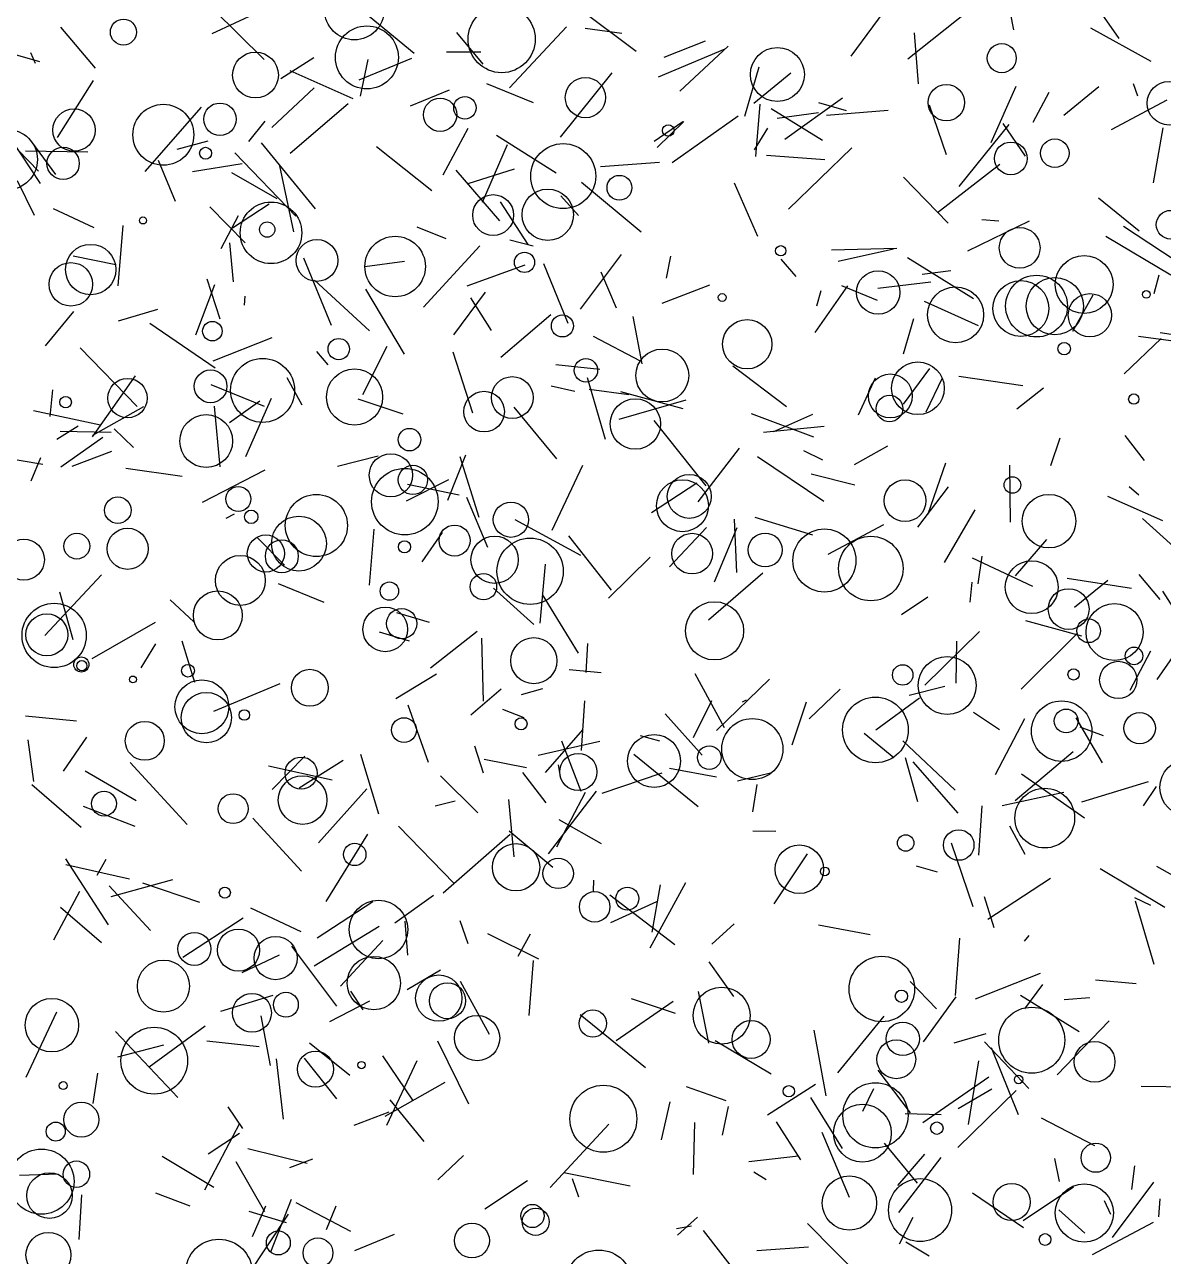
# Model space of a CAD drawing. Header units: millimetres. Extents: x -15 to 2017, y -16 to 2019.
# Drawn here: x 225.9 to 564.4, y 226 to 592.2 of the extents above; entities that cross this region are included whole.
import ezdxf

# ---------------------------------------------------------------- set-up
doc = ezdxf.new("R2010")
doc.units = ezdxf.units.MM

msp = doc.modelspace()

# ---------------------------------------------------------------- linework, layer by layer
at = {"color": 233}
for p, q in [((539.66, 604.56), (551.17, 588)), ((291.67, 463.8), (299.31, 481.15)), ((301.21, 426.02), (314.83, 420.54)), ((339.79, 315.6), (339.01, 325.66))]:
    msp.add_line(p, q, dxfattribs=at)
at = {"color": 30}
for p, q in [((471.59, 582.81), (485.62, 601.79)), ((371.28, 478.43), (384.05, 463.07)), ((295.05, 439.58), (303.14, 431.53)), ((561.53, 248.15), (549.23, 231.65))]:
    msp.add_line(p, q, dxfattribs=at)
at = {"color": 180}
for p, q in [((520, 590.58), (517.79, 602.08)), ((436.73, 303.27), (429.44, 313.57))]:
    msp.add_line(p, q, dxfattribs=at)
at = {"color": 79}
for p, q in [((341.66, 583.62), (324.94, 597.37)), ((248.4, 473.07), (228.45, 477.4)), ((329.36, 331.39), (312.83, 320.61))]:
    msp.add_line(p, q, dxfattribs=at)
at = {"color": 221}
for p, q in [((407.7, 584.15), (389.99, 597.46)), ((557.09, 499.61), (574.02, 497.34))]:
    msp.add_line(p, q, dxfattribs=at)
at = {"color": 196}
for p, q in [((281.6, 589.49), (295.31, 595.83)), ((230.38, 581.15), (218.15, 584.58)), ((241.31, 385.17), (226.09, 386.6)), ((521.42, 268.13), (513.32, 288.03))]:
    msp.add_line(p, q, dxfattribs=at)
at = {"color": 53}
for p, q in [((297.1, 581.82), (282.02, 596.62)), ((347.41, 333.36), (335.89, 325.05)), ((292.53, 239.52), (303.59, 236.13))]:
    msp.add_line(p, q, dxfattribs=at)
at = {"color": 36}
for p, q in [((488.45, 582.02), (506.8, 596.55)), ((255.07, 532.51), (253.58, 514.55)), ((523.36, 345.52), (518.75, 353.95)), ((521.97, 303.68), (539.42, 292.92))]:
    msp.add_line(p, q, dxfattribs=at)
at = {"color": 158}
for p, q in [((236.54, 591.42), (246.82, 579.25)), ((369.34, 556.42), (361.93, 539.34)), ((302.84, 266.86), (300.79, 284.81))]:
    msp.add_line(p, q, dxfattribs=at)
at = {"color": 126}
for p, q in [((354.22, 589.86), (362.13, 580.45)), ((467.72, 521.9), (484.21, 525.54)), ((260.55, 400.97), (264.83, 408.15)), ((301.74, 396.22), (281.98, 388.05))]:
    msp.add_line(p, q, dxfattribs=at)
at = {"color": 214}
msp.add_line((370.05, 573.37), (387.02, 591.51), dxfattribs=at)
at = {"color": 24}
for p, q in [((392.54, 591.07), (403.44, 589.66)), ((246.2, 271.51), (247.58, 280.53))]:
    msp.add_line(p, q, dxfattribs=at)
at = {"color": 66}
msp.add_line((491.63, 574.61), (490.45, 589.7), dxfattribs=at)
at = {"color": 154}
msp.add_line((542.77, 591.25), (560.75, 581.34), dxfattribs=at)
at = {"color": 54}
for p, q in [((428.18, 587.22), (415.88, 582.44)), ((555.83, 252.95), (554.97, 245.97))]:
    msp.add_line(p, q, dxfattribs=at)
at = {"color": 42}
for p, q in [((229.09, 580.57), (227.71, 583.79)), ((416.3, 387.28), (427.33, 374.99))]:
    msp.add_line(p, q, dxfattribs=at)
at = {"color": 102}
msp.add_line((311.86, 582.27), (302.05, 576.03), dxfattribs=at)
at = {"color": 18}
for p, q in [((340.91, 582.13), (325.18, 575.65)), ((299.32, 561.55), (311.95, 573.39))]:
    msp.add_line(p, q, dxfattribs=at)
at = {"color": 167}
for p, q in [((361.52, 584.03), (351.28, 583.99)), ((278.32, 567.61), (261.62, 548.52)), ((428.64, 442.7), (417.64, 430.97))]:
    msp.add_line(p, q, dxfattribs=at)
at = {"color": 210}
for p, q in [((414.33, 576.68), (434.16, 585)), ((449.3, 265.99), (456.57, 254.79))]:
    msp.add_line(p, q, dxfattribs=at)
at = {"color": 93}
for p, q in [((435.07, 585.76), (420.67, 572.35)), ((539.63, 383.49), (546.59, 380.88)), ((514.18, 323.72), (511.24, 332.89))]:
    msp.add_line(p, q, dxfattribs=at)
at = {"color": 253}
for p, q in [((327.92, 581.82), (325.62, 570.86)), ((491.47, 442.8), (500.55, 454.75)), ((417.6, 371.19), (431.57, 368.58)), ((503.43, 270.03), (513.49, 275.85)), ((528.08, 267.22), (544.01, 259.02))]:
    msp.add_line(p, q, dxfattribs=at)
at = {"color": 22}
for p, q in [((444.17, 579.57), (439.94, 564.85)), ((421.87, 563.38), (413.96, 555.68)), ((226.07, 554.67), (244.65, 554.33)), ((403.23, 523.82), (391.04, 507.56)), ((346.24, 414.48), (336.57, 417.36))]:
    msp.add_line(p, q, dxfattribs=at)
at = {"color": 87}
for p, q in [((235.64, 558.61), (246.38, 575.57)), ((400.49, 577.85), (385.06, 558.69))]:
    msp.add_line(p, q, dxfattribs=at)
at = {"color": 176}
for p, q in [((323.53, 570.07), (304.85, 578.4)), ((246.02, 469.66), (258.85, 487.8))]:
    msp.add_line(p, q, dxfattribs=at)
at = {"color": 58}
for p, q in [((442.72, 568.87), (453.7, 577.8)), ((549.02, 561.02), (565.61, 569.85))]:
    msp.add_line(p, q, dxfattribs=at)
at = {"color": 14}
for p, q in [((340.64, 568.03), (352.21, 572.75)), ((231.32, 461.46), (219, 463.54)), ((401.7, 290.19), (418.73, 301.89))]:
    msp.add_line(p, q, dxfattribs=at)
at = {"color": 212}
for p, q in [((363.17, 574.69), (377.07, 569.03)), ((263.31, 322.91), (250.99, 336.19))]:
    msp.add_line(p, q, dxfattribs=at)
at = {"color": 108}
for p, q in [((520.56, 573.77), (513.11, 557.03)), ((472.67, 455.29), (459.75, 458.5))]:
    msp.add_line(p, q, dxfattribs=at)
at = {"color": 127}
for p, q in [((525.71, 563.16), (530.52, 572.07)), ((214.15, 564.93), (229.94, 548.64)), ((234.14, 483.58), (233.34, 475.64)), ((246.11, 470.1), (261.35, 478.64))]:
    msp.add_line(p, q, dxfattribs=at)
at = {"color": 129}
msp.add_line((545.23, 573.71), (534.81, 565.12), dxfattribs=at)
at = {"color": 48}
for p, q in [((556.87, 570.91), (555.61, 574.57)), ((440.42, 391.36), (439.22, 390.74))]:
    msp.add_line(p, q, dxfattribs=at)
at = {"color": 112}
for p, q in [((322.05, 568.64), (304.86, 553.87)), ((390.55, 535.45), (385.31, 541.24))]:
    msp.add_line(p, q, dxfattribs=at)
at = {"color": 216}
for p, q in [((443.25, 552.94), (444.54, 568.48)), ((284.04, 460.75), (282.34, 478.79)), ((437.81, 367.39), (447.65, 369.76))]:
    msp.add_line(p, q, dxfattribs=at)
at = {"color": 125}
msp.add_line((469.07, 570.27), (451.86, 558.01), dxfattribs=at)
at = {"color": 168}
msp.add_line((461.92, 569.07), (470.1, 566.68), dxfattribs=at)
at = {"color": 215}
for p, q in [((494.79, 568.35), (499.85, 553.6)), ((447.87, 567.21), (463.06, 557.79)), ((564.25, 561.5), (561.4, 545.19)), ((406.69, 505.38), (409.39, 491.37)), ((251.56, 333.05), (269.91, 338.04))]:
    msp.add_line(p, q, dxfattribs=at)
at = {"color": 60}
for p, q in [((437.97, 564.98), (418.39, 551.04)), ((271.37, 273.26), (252.86, 292.91))]:
    msp.add_line(p, q, dxfattribs=at)
at = {"color": 26}
for p, q in [((449.59, 564.39), (461.9, 566.05)), ((289.38, 535.35), (284.22, 525.54)), ((491.93, 391.98), (478.97, 382.45)), ((299.07, 227.36), (305.25, 243.06))]:
    msp.add_line(p, q, dxfattribs=at)
at = {"color": 156}
for p, q in [((482.61, 566.67), (464.25, 565.18)), ((461.39, 508.63), (462.69, 513.15))]:
    msp.add_line(p, q, dxfattribs=at)
at = {"color": 230}
for p, q in [((297.23, 563.43), (292.41, 557.44)), ((324.9, 480.94), (338.29, 476.51)), ((292.98, 329.64), (307.97, 322.57)), ((544.25, 308.25), (556.33, 307.17)), ((511.29, 289.8), (524.43, 275.92))]:
    msp.add_line(p, q, dxfattribs=at)
at = {"color": 110}
for p, q in [((350.31, 547.5), (357.74, 561.4)), ((331.13, 357.5), (325.87, 375.19))]:
    msp.add_line(p, q, dxfattribs=at)
at = {"color": 19}
for p, q in [((421.55, 563.31), (413.07, 557.46)), ((478.24, 275.86), (475.03, 269.13)), ((557.8, 276.6), (576.26, 276.39))]:
    msp.add_line(p, q, dxfattribs=at)
at = {"color": 163}
for p, q in [((446.78, 561.37), (442.81, 554.92)), ((297.18, 478.71), (281.32, 485.09)), ((454.12, 378.07), (458.31, 390.9)), ((395.04, 334.62), (395.12, 337.9))]:
    msp.add_line(p, q, dxfattribs=at)
at = {"color": 209}
msp.add_line((503.76, 544.02), (518.62, 562.47), dxfattribs=at)
at = {"color": 44}
msp.add_line((523.49, 553.08), (516.83, 562.75), dxfattribs=at)
at = {"color": 223}
for p, q in [((221.9, 558.02), (230.48, 544.9)), ((375.07, 371.26), (362.51, 373.77)), ((498.27, 255.45), (485.67, 239.11)), ((315.57, 234.03), (318.46, 241.08))]:
    msp.add_line(p, q, dxfattribs=at)
at = {"color": 142}
for p, q in [((235.18, 547.6), (227.96, 557.35)), ((276.8, 500.01), (282.44, 514.97))]:
    msp.add_line(p, q, dxfattribs=at)
at = {"color": 192}
for p, q in [((271.22, 555.13), (280.4, 557.63)), ((424.72, 380.29), (430.22, 391.23))]:
    msp.add_line(p, q, dxfattribs=at)
at = {"color": 41}
msp.add_line((296.23, 557.05), (312.26, 537.43), dxfattribs=at)
at = {"color": 207}
for p, q in [((366.16, 559.3), (383.88, 548.12)), ((290.53, 550.79), (275.82, 548.42))]:
    msp.add_line(p, q, dxfattribs=at)
at = {"color": 187}
for p, q in [((288.4, 554.1), (306.48, 535.22)), ((240.25, 409.3), (236.3, 423.52)), ((562.58, 397.5), (571.92, 410.85))]:
    msp.add_line(p, q, dxfattribs=at)
at = {"color": 169}
for p, q in [((346.93, 542.75), (330.53, 555.8)), ((363.49, 322), (378.62, 314.44)), ((318.72, 272.86), (309.05, 285))]:
    msp.add_line(p, q, dxfattribs=at)
at = {"color": 240}
for p, q in [((446.46, 553.35), (463.75, 552.06)), ((317.12, 502.75), (308.87, 522.72)), ((371.65, 445.04), (391.17, 434.47))]:
    msp.add_line(p, q, dxfattribs=at)
at = {"color": 2}
for p, q in [((452.99, 537.28), (471.79, 555.54)), ((436.84, 545.19), (443.74, 529.32)), ((538.04, 419.05), (547.97, 427.01)), ((245.97, 403.78), (264.75, 414.55)), ((262.84, 282.38), (279.55, 294.56)), ((264.77, 244.94), (275.02, 241.08))]:
    msp.add_line(p, q, dxfattribs=at)
at = {"color": 211}
msp.add_line((270.68, 539.63), (265.69, 551.75), dxfattribs=at)
at = {"color": 21}
for p, q in [((301.63, 550.23), (305.78, 530.59)), ((242.77, 244.31), (242.01, 231.06))]:
    msp.add_line(p, q, dxfattribs=at)
at = {"color": 86}
for p, q in [((371.37, 549.22), (357.63, 544.81)), ((328.36, 501.2), (312.09, 516.22)), ((564.84, 329.75), (545.62, 341.25)), ((494.78, 226.1), (487.88, 230.26))]:
    msp.add_line(p, q, dxfattribs=at)
at = {"color": 225}
for p, q in [((397.12, 550), (414.6, 551.27)), ((239.97, 460.96), (251.83, 465.36))]:
    msp.add_line(p, q, dxfattribs=at)
at = {"color": 134}
for p, q in [((515.84, 550.6), (497.27, 536.2)), ((370.23, 351.46), (350.31, 333.98)), ((541.13, 232.9), (533.33, 239.91)), ((335.77, 232.57), (323.98, 227.73))]:
    msp.add_line(p, q, dxfattribs=at)
at = {"color": 241}
for p, q in [((228.81, 535.41), (223.75, 545.75)), ((460.14, 476.26), (448.49, 471.1)), ((431.17, 290.17), (447.86, 280.26))]:
    msp.add_line(p, q, dxfattribs=at)
at = {"color": 75}
for p, q in [((287.35, 548.24), (300.84, 540.48)), ((327.77, 351.5), (315.37, 331.51))]:
    msp.add_line(p, q, dxfattribs=at)
at = {"color": 178}
for p, q in [((354.05, 548.86), (367.1, 533.86)), ((409.15, 530.48), (391.39, 545.24))]:
    msp.add_line(p, q, dxfattribs=at)
at = {"color": 81}
msp.add_line((500.41, 533.17), (487.18, 546.86), dxfattribs=at)
at = {"color": 170}
for p, q in [((298.55, 538.82), (287.66, 531.68)), ((235.42, 468.97), (241.8, 472.91)), ((339.79, 389.94), (345.89, 372.94)), ((380.95, 360.89), (373.96, 369.83)), ((433.35, 262.04), (435.1, 270.63)), ((356.36, 256.05), (348.73, 248.84))]:
    msp.add_line(p, q, dxfattribs=at)
at = {"color": 243}
for p, q in [((367.27, 539.54), (375.43, 526.78)), ((293.69, 356.32), (308.19, 340.5))]:
    msp.add_line(p, q, dxfattribs=at)
at = {"color": 150}
for p, q in [((545.18, 540.65), (557.27, 530.87)), ((295.6, 288.31), (280.04, 290.01))]:
    msp.add_line(p, q, dxfattribs=at)
at = {"color": 109}
msp.add_line((246.57, 531.76), (234.43, 537.44), dxfattribs=at)
at = {"color": 228}
for p, q in [((291.4, 527.33), (280.95, 538.05)), ((382.87, 341.62), (369.9, 352.41)), ((563.43, 243.1), (563.01, 237.79)), ((424.17, 235.03), (419.73, 234.24))]:
    msp.add_line(p, q, dxfattribs=at)
at = {"color": 162}
for p, q in [((342.52, 532.03), (351.13, 528.63)), ((494.87, 489.94), (487.05, 479.38)), ((384.73, 355.95), (397.31, 348.72))]:
    msp.add_line(p, q, dxfattribs=at)
at = {"color": 239}
msp.add_line((506.33, 524.89), (524.65, 533.8), dxfattribs=at)
at = {"color": 104}
for p, q in [((515.51, 533.74), (510.48, 534.17)), ((359.66, 377.83), (362.2, 369.81))]:
    msp.add_line(p, q, dxfattribs=at)
at = {"color": 185}
for p, q in [((552.64, 532.27), (571.71, 519.71)), ((555.86, 332.7), (560.64, 330.43)), ((355.25, 325.91), (357.65, 319.03))]:
    msp.add_line(p, q, dxfattribs=at)
at = {"color": 61}
for p, q in [((286.73, 527.32), (287.82, 515.75)), ((362.69, 240.21), (375.4, 248.64))]:
    msp.add_line(p, q, dxfattribs=at)
at = {"color": 237}
for p, q in [((370.1, 528.25), (377.07, 526.46)), ((460.47, 469.58), (442.03, 476.47))]:
    msp.add_line(p, q, dxfattribs=at)
at = {"color": 46}
msp.add_line((566.66, 517.74), (547.34, 529.23), dxfattribs=at)
at = {"color": 67}
for p, q in [((344.5, 508.21), (361.17, 526.43)), ((353.88, 361.33), (347.89, 359.9)), ((417.73, 272.01), (415.11, 260.69))]:
    msp.add_line(p, q, dxfattribs=at)
at = {"color": 136}
for p, q in [((485.16, 525.61), (465.75, 525.15)), ((332.35, 319.96), (319.8, 306.38)), ((334.44, 272.6), (344.53, 260.19))]:
    msp.add_line(p, q, dxfattribs=at)
at = {"color": 9}
for p, q in [((252.95, 520.81), (240.33, 523.31)), ((412.46, 322.42), (414.96, 336.48)), ((406.16, 302.74), (419.27, 298.35)), ((522.84, 234.49), (507.7, 244.86))]:
    msp.add_line(p, q, dxfattribs=at)
at = {"color": 35}
msp.add_line((327.04, 520.29), (338.77, 521.86), dxfattribs=at)
at = {"color": 83}
for p, q in [((374.59, 520.66), (357.38, 514.43)), ((558.55, 359.98), (562.4, 365.7))]:
    msp.add_line(p, q, dxfattribs=at)
at = {"color": 172}
for p, q in [((380.12, 521.15), (387.41, 503.48)), ((508.58, 302.56), (527.9, 310.21)), ((534.98, 302.36), (542.59, 302.97))]:
    msp.add_line(p, q, dxfattribs=at)
at = {"color": 117}
for p, q in [((417.87, 523.31), (416.62, 516.76)), ((398.56, 468.83), (393.21, 487.23)), ((499.49, 395.41), (488.89, 392.76))]:
    msp.add_line(p, q, dxfattribs=at)
at = {"color": 111}
msp.add_line((455.29, 517.3), (450.81, 522.5), dxfattribs=at)
at = {"color": 231}
for p, q in [((507.95, 510.65), (488.33, 522.84)), ((391.71, 461.15), (382.6, 441.8)), ((540.97, 356.27), (522.28, 369.35))]:
    msp.add_line(p, q, dxfattribs=at)
at = {"color": 84}
for p, q in [((284.04, 504.58), (280.1, 516.52)), ((499.65, 461.79), (494.42, 446.69))]:
    msp.add_line(p, q, dxfattribs=at)
at = {"color": 199}
msp.add_line((401.81, 507.92), (397.26, 518.62), dxfattribs=at)
at = {"color": 190}
msp.add_line((492.71, 517.96), (501.24, 519.07), dxfattribs=at)
at = {"color": 5}
for p, q in [((561.74, 512.24), (563.18, 517.77)), ((226.78, 379.59), (228.52, 367.15))]:
    msp.add_line(p, q, dxfattribs=at)
at = {"color": 103}
for p, q in [((327.25, 513.56), (338.68, 494.24)), ((484.31, 374.23), (475.45, 381.48)), ((242.71, 353.53), (228.01, 366.19))]:
    msp.add_line(p, q, dxfattribs=at)
at = {"color": 7}
for p, q in [((362.75, 512.64), (353.42, 499.99)), ((339.42, 450.63), (351.99, 456.95))]:
    msp.add_line(p, q, dxfattribs=at)
at = {"color": 146}
msp.add_line((415.39, 509.37), (429.55, 514.83), dxfattribs=at)
at = {"color": 45}
msp.add_line((460.92, 500.65), (470.59, 514.49), dxfattribs=at)
at = {"color": 32}
for p, q in [((468.78, 514.65), (479.31, 510.3)), ((409, 492.15), (395.04, 499.51)), ((428.55, 455.11), (413.06, 474.49))]:
    msp.add_line(p, q, dxfattribs=at)
at = {"color": 122}
for p, q in [((479.58, 513.87), (495.31, 515.67)), ((459.11, 385.83), (468.39, 394.67))]:
    msp.add_line(p, q, dxfattribs=at)
at = {"color": 29}
for p, q in [((291.3, 511.5), (291.15, 508.75)), ((537.64, 376), (520.38, 361.47)), ((523.14, 319.7), (524.55, 321.47))]:
    msp.add_line(p, q, dxfattribs=at)
at = {"color": 189}
msp.add_line((364.68, 501.21), (358.52, 510.93), dxfattribs=at)
at = {"color": 97}
for p, q in [((493.37, 509.96), (509.37, 502.69)), ((436.45, 490.74), (452.36, 478.65)), ((482.4, 466.85), (472.51, 461.3)), ((299, 282.77), (296.17, 297.58))]:
    msp.add_line(p, q, dxfattribs=at)
at = {"color": 4}
for p, q in [((537.49, 501.03), (543.62, 511.89)), ((437.67, 442.64), (430.91, 426.45)), ((502.81, 396.45), (502.99, 408.87)), ((349.56, 368.89), (360.58, 357.85)), ((501.31, 348.99), (507.75, 330.03))]:
    msp.add_line(p, q, dxfattribs=at)
at = {"color": 99}
for p, q in [((240.41, 506.9), (232.01, 496.71)), ((322.85, 233.46), (306.55, 241.93))]:
    msp.add_line(p, q, dxfattribs=at)
at = {"color": 13}
for p, q in [((253.75, 504.17), (265.47, 507.58)), ((479.58, 281.41), (489.14, 268.7))]:
    msp.add_line(p, q, dxfattribs=at)
at = {"color": 165}
msp.add_line((382.33, 505.87), (367.46, 493.25), dxfattribs=at)
at = {"color": 107}
msp.add_line((282.55, 490.09), (263.05, 503.33), dxfattribs=at)
at = {"color": 130}
for p, q in [((490.15, 504.75), (487.07, 494.19)), ((388.69, 249.15), (390.57, 243.79))]:
    msp.add_line(p, q, dxfattribs=at)
at = {"color": 186}
msp.add_line((281.91, 492.23), (299.46, 499.13), dxfattribs=at)
at = {"color": 242}
for p, q in [((552.84, 488.34), (563.75, 498.9)), ((553.03, 470.04), (558.76, 462.59)), ((457.42, 465.56), (463.14, 462.77)), ((419.22, 318.68), (399.89, 333.38))]:
    msp.add_line(p, q, dxfattribs=at)
at = {"color": 90}
for p, q in [((563.5, 500.64), (582.17, 497.83)), ((361.74, 409.78), (362.18, 391.04))]:
    msp.add_line(p, q, dxfattribs=at)
at = {"color": 251}
for p, q in [((242.41, 496.07), (259.35, 478.69)), ((442.41, 352.57), (449.17, 352.42))]:
    msp.add_line(p, q, dxfattribs=at)
at = {"color": 15}
for p, q in [((312.62, 495.01), (315.98, 491.09)), ((290.54, 310.41), (301.66, 315.68)), ((442.68, 251.15), (446.35, 248.88))]:
    msp.add_line(p, q, dxfattribs=at)
at = {"color": 155}
for p, q in [((333.51, 496.47), (326.29, 482.12)), ((478.72, 487.04), (473.67, 476.07))]:
    msp.add_line(p, q, dxfattribs=at)
at = {"color": 31}
for p, q in [((353.19, 494.9), (359.01, 476.77)), ((379.1, 414.24), (380.76, 431.8))]:
    msp.add_line(p, q, dxfattribs=at)
at = {"color": 144}
for p, q in [((383.83, 491.17), (396.92, 489.74)), ((346.57, 401), (360.42, 411.92))]:
    msp.add_line(p, q, dxfattribs=at)
at = {"color": 224}
for p, q in [((303.78, 487.33), (308.26, 479.2)), ((411.83, 433.92), (399.47, 421.7)), ((367.93, 388.68), (374.25, 386.23)), ((427.61, 233.75), (437.94, 220.5))]:
    msp.add_line(p, q, dxfattribs=at)
at = {"color": 133}
msp.add_line((498.72, 487.11), (493.84, 476.96), dxfattribs=at)
at = {"color": 153}
for p, q in [((503.64, 487.71), (522.66, 484.94)), ((490, 237.61), (485.87, 229.71))]:
    msp.add_line(p, q, dxfattribs=at)
at = {"color": 77}
msp.add_line((382.37, 484.82), (389.5, 483.21), dxfattribs=at)
at = {"color": 39}
msp.add_line((405.5, 482.09), (393.76, 483.71), dxfattribs=at)
at = {"color": 114}
msp.add_line((528.85, 484.15), (520.92, 477.84), dxfattribs=at)
at = {"color": 20}
msp.add_line((295.76, 480.28), (286.77, 473.79), dxfattribs=at)
at = {"color": 68}
msp.add_line((422.45, 480.5), (402.49, 474.81), dxfattribs=at)
at = {"color": 63}
msp.add_line((421.64, 477.95), (403.14, 483.04), dxfattribs=at)
at = {"color": 113}
for p, q in [((445.59, 471.08), (463.61, 472.8)), ((377.06, 314), (375.79, 297.68))]:
    msp.add_line(p, q, dxfattribs=at)
at = {"color": 246}
for p, q in [((236.45, 471.36), (251.62, 471.04)), ((272.9, 315.01), (290.85, 326.68))]:
    msp.add_line(p, q, dxfattribs=at)
at = {"color": 124}
for p, q in [((236.66, 460.69), (249.11, 469.5)), ((400.2, 325.27), (413.83, 331.57))]:
    msp.add_line(p, q, dxfattribs=at)
at = {"color": 244}
msp.add_line((252.46, 471.99), (258.27, 466.48), dxfattribs=at)
at = {"color": 121}
for p, q in [((531.03, 461.13), (533.72, 469.3)), ((509.38, 425.93), (510.61, 434.16))]:
    msp.add_line(p, q, dxfattribs=at)
at = {"color": 235}
for p, q in [((438.33, 466.29), (426.02, 450.36)), ((318.85, 460.9), (330.98, 463.99))]:
    msp.add_line(p, q, dxfattribs=at)
at = {"color": 69}
for p, q in [((227.81, 456.57), (230.66, 463.5)), ((257.03, 338.16), (238.07, 342.38))]:
    msp.add_line(p, q, dxfattribs=at)
at = {"color": 232}
for p, q in [((351.65, 450.86), (357.08, 464.33)), ((502.58, 364.66), (486.97, 379.28))]:
    msp.add_line(p, q, dxfattribs=at)
at = {"color": 182}
for p, q in [((361, 445.67), (355.32, 463.67)), ((367.57, 394.62), (358.56, 386.88))]:
    msp.add_line(p, q, dxfattribs=at)
at = {"color": 249}
for p, q in [((463.52, 450.45), (443.76, 463.67)), ((443.56, 366.35), (442.29, 358.22)), ((512.57, 279.34), (492.92, 265.73)), ((419.94, 232.37), (425.89, 237.68))]:
    msp.add_line(p, q, dxfattribs=at)
at = {"color": 173}
msp.add_line((272.71, 457.83), (255.95, 460.28), dxfattribs=at)
at = {"color": 181}
for p, q in [((297.24, 459.72), (278.68, 450.13)), ((288.69, 254.25), (297.14, 239.42))]:
    msp.add_line(p, q, dxfattribs=at)
at = {"color": 204}
for p, q in [((518.97, 444.28), (518.79, 461.19)), ((395.79, 364.34), (381.51, 345.71)), ((503.87, 320.65), (502.54, 303.59))]:
    msp.add_line(p, q, dxfattribs=at)
at = {"color": 147}
for p, q in [((355.05, 452.26), (339.68, 455.51)), ((543.35, 226.58), (561.48, 236.18))]:
    msp.add_line(p, q, dxfattribs=at)
at = {"color": 188}
for p, q in [((425.72, 455.91), (412.21, 447.05)), ((391.4, 376.42), (392.41, 391.13)), ((234.57, 320.18), (242.27, 334.64)), ((323.82, 265.01), (334.28, 268.96))]:
    msp.add_line(p, q, dxfattribs=at)
at = {"color": 197}
for p, q in [((557.14, 452.32), (554.3, 454.76)), ((386.21, 251.01), (405.9, 247.01))]:
    msp.add_line(p, q, dxfattribs=at)
at = {"color": 234}
for p, q in [((363.57, 436.75), (357.38, 451.63)), ((564.3, 444.72), (547.97, 451.95))]:
    msp.add_line(p, q, dxfattribs=at)
at = {"color": 23}
msp.add_line((499.39, 432.33), (508.47, 447.92), dxfattribs=at)
at = {"color": 152}
for p, q in [((288.19, 446.62), (285.71, 445.36)), ((548.83, 238.52), (546.94, 242.58))]:
    msp.add_line(p, q, dxfattribs=at)
at = {"color": 34}
for p, q in [((437.58, 429.31), (436.97, 445.13)), ((336.99, 353.94), (353.54, 336.83))]:
    msp.add_line(p, q, dxfattribs=at)
at = {"color": 59}
msp.add_line((460.23, 440.43), (443.07, 445.68), dxfattribs=at)
at = {"color": 95}
msp.add_line((464.82, 434.81), (481.31, 443.6), dxfattribs=at)
at = {"color": 200}
for p, q in [((558.26, 445.4), (574.51, 430.65)), ((348.65, 290.13), (357.86, 271.36))]:
    msp.add_line(p, q, dxfattribs=at)
at = {"color": 191}
for p, q in [((328.36, 425.56), (329.81, 442.16)), ((396.93, 379.13), (378.54, 374.92))]:
    msp.add_line(p, q, dxfattribs=at)
at = {"color": 92}
msp.add_line((349.96, 441.16), (343.96, 432.5), dxfattribs=at)
at = {"color": 229}
msp.add_line((387.57, 440.2), (400.27, 424.05), dxfattribs=at)
at = {"color": 6}
for p, q in [((520.46, 428.29), (529.79, 439.17)), ((486.58, 416.84), (494.38, 422.13))]:
    msp.add_line(p, q, dxfattribs=at)
at = {"color": 49}
msp.add_line((507.62, 433.69), (525.51, 425.29), dxfattribs=at)
at = {"color": 37}
msp.add_line((248.68, 428.63), (231.91, 410.63), dxfattribs=at)
at = {"color": 177}
for p, q in [((429.23, 415.28), (445.34, 429.24)), ((286.32, 270.51), (290.66, 264.07))]:
    msp.add_line(p, q, dxfattribs=at)
at = {"color": 219}
msp.add_line((563.51, 421.26), (557.23, 428.76), dxfattribs=at)
at = {"color": 254}
for p, q in [((507.47, 426.4), (506.87, 420.52)), ((298.33, 371.81), (317.33, 367.69))]:
    msp.add_line(p, q, dxfattribs=at)
at = {"color": 101}
msp.add_line((535.8, 427.65), (554.99, 424.7), dxfattribs=at)
at = {"color": 135}
msp.add_line((276.16, 414.68), (269.17, 421.17), dxfattribs=at)
at = {"color": 71}
for p, q in [((365.24, 424.62), (377.25, 413.88)), ((538.45, 386.15), (546.21, 372.7)), ((562.44, 342), (580.45, 331.85))]:
    msp.add_line(p, q, dxfattribs=at)
at = {"color": 245}
msp.add_line((390.54, 405.33), (379.82, 422.82), dxfattribs=at)
at = {"color": 138}
for p, q in [((564.14, 423.76), (574.06, 408.26)), ((336.24, 391.85), (348.31, 399.21)), ((434, 383.1), (425.27, 399.16)), ((371.46, 344.79), (369.84, 361.8)), ((548.37, 296.03), (532.83, 280.02)), ((493.45, 256.4), (485.4, 247.14))]:
    msp.add_line(p, q, dxfattribs=at)
at = {"color": 12}
for p, q in [((523.44, 415.08), (540.11, 410.52)), ((332.25, 285.63), (341.21, 272.46)), ((469.06, 258.15), (459.62, 273.24))]:
    msp.add_line(p, q, dxfattribs=at)
at = {"color": 115}
for p, q in [((331.31, 411.66), (340.19, 409)), ((259, 361.41), (243.84, 370.28)), ((446.72, 268.14), (460.99, 277.19))]:
    msp.add_line(p, q, dxfattribs=at)
at = {"color": 166}
msp.add_line((509.81, 411.74), (493.53, 395.85), dxfattribs=at)
at = {"color": 194}
msp.add_line((522.14, 394.63), (538.86, 411.19), dxfattribs=at)
at = {"color": 149}
for p, q in [((272.58, 409.02), (276.34, 396.7)), ((458.67, 235.83), (474.86, 219.37))]:
    msp.add_line(p, q, dxfattribs=at)
at = {"color": 131}
for p, q in [((392.8, 399.62), (393.3, 408.22)), ((391.33, 364.22), (385.62, 379.21))]:
    msp.add_line(p, q, dxfattribs=at)
at = {"color": 226}
for p, q in [((560.65, 405.97), (554.5, 394.27)), ((316.62, 295.84), (328.52, 301.99))]:
    msp.add_line(p, q, dxfattribs=at)
at = {"color": 52}
for p, q in [((397.29, 399.5), (387.81, 400.42)), ((498.4, 268.09), (487.71, 268.37))]:
    msp.add_line(p, q, dxfattribs=at)
at = {"color": 206}
for p, q in [((447.31, 397.66), (431.6, 382.35)), ((258.75, 353.87), (243.35, 359.74))]:
    msp.add_line(p, q, dxfattribs=at)
at = {"color": 143}
for p, q in [((373.58, 393.03), (379.98, 394.87)), ((310.59, 289.5), (322.56, 279.88))]:
    msp.add_line(p, q, dxfattribs=at)
at = {"color": 88}
msp.add_line((515.77, 382.54), (507.99, 387.73), dxfattribs=at)
at = {"color": 116}
msp.add_line((523.18, 385.81), (514.44, 369.14), dxfattribs=at)
at = {"color": 76}
for p, q in [((380.75, 369.91), (391.96, 382.68)), ((313.25, 348.99), (327.57, 364.98)), ((238.03, 344.19), (250.73, 324.63)), ((448.7, 330.81), (458.64, 345.71)), ((355.4, 307.88), (363.99, 292.12))]:
    msp.add_line(p, q, dxfattribs=at)
at = {"color": 222}
for p, q in [((237.4, 370.25), (244.33, 380.4)), ((443.59, 227.8), (458.91, 228.9))]:
    msp.add_line(p, q, dxfattribs=at)
at = {"color": 151}
for p, q in [((414.76, 379.18), (409.02, 380.75)), ((481.36, 297.44), (467.57, 280.62))]:
    msp.add_line(p, q, dxfattribs=at)
at = {"color": 179}
for p, q in [((299.43, 364.85), (309.18, 374.77)), ((426.17, 304.73), (429.17, 289.38)), ((410.49, 282.11), (391.05, 297.86))]:
    msp.add_line(p, q, dxfattribs=at)
at = {"color": 247}
for p, q in [((320.53, 373.48), (307.52, 365.24)), ((489.91, 373), (503.37, 357.8)), ((436.81, 324.9), (430.15, 318.8)), ((528.54, 306.82), (523.11, 299.62))]:
    msp.add_line(p, q, dxfattribs=at)
at = {"color": 128}
msp.add_line((426.1, 359.64), (406.97, 375.26), dxfattribs=at)
at = {"color": 55}
for p, q in [((491.45, 361.2), (487.77, 374.25)), ((277.94, 331.21), (261.02, 336.95))]:
    msp.add_line(p, q, dxfattribs=at)
at = {"color": 157}
msp.add_line((257.27, 372.82), (274.15, 354.41), dxfattribs=at)
at = {"color": 148}
for p, q in [((384.48, 372.12), (385.22, 368.1)), ((464.17, 273.8), (460.57, 293.24)), ((399.57, 265.3), (382.16, 246.54))]:
    msp.add_line(p, q, dxfattribs=at)
at = {"color": 38}
for p, q in [((415.28, 369.68), (397.48, 363.64)), ((506.49, 265.27), (509.53, 284.2))]:
    msp.add_line(p, q, dxfattribs=at)
at = {"color": 174}
msp.add_line((559.92, 367.12), (540.11, 361.01), dxfattribs=at)
at = {"color": 195}
msp.add_line((392.5, 363.96), (384.02, 347.64), dxfattribs=at)
at = {"color": 145}
msp.add_line((516.52, 360.08), (534.85, 364.05), dxfattribs=at)
at = {"color": 65}
msp.add_line((509.61, 345.33), (510.54, 360.01), dxfattribs=at)
at = {"color": 98}
msp.add_line((249.97, 343.97), (247.3, 339.29), dxfattribs=at)
at = {"color": 118}
msp.add_line((497.32, 340.2), (491.03, 342.05), dxfattribs=at)
at = {"color": 70}
msp.add_line((411.89, 317.78), (422.43, 337.22), dxfattribs=at)
at = {"color": 51}
for p, q in [((512.27, 326.3), (530.9, 338.47)), ((372.59, 315.29), (376.23, 321.87))]:
    msp.add_line(p, q, dxfattribs=at)
at = {"color": 8}
msp.add_line((236.53, 329.82), (248.75, 319.31), dxfattribs=at)
at = {"color": 72}
msp.add_line((561.7, 312.84), (556.21, 331.62), dxfattribs=at)
at = {"color": 141}
for p, q in [((331.25, 324.05), (311.92, 312.31)), ((318.67, 300.45), (305.29, 318.28))]:
    msp.add_line(p, q, dxfattribs=at)
at = {"color": 100}
msp.add_line((477.25, 321.59), (461.94, 324.51), dxfattribs=at)
at = {"color": 56}
for p, q in [((349.47, 311.13), (339.61, 305.31)), ((304.76, 252.44), (311.54, 255))]:
    msp.add_line(p, q, dxfattribs=at)
at = {"color": 248}
msp.add_line((489.19, 307.77), (497.01, 299.65), dxfattribs=at)
at = {"color": 106}
for p, q in [((326.47, 299.34), (322.82, 304.85)), ((520.64, 275.32), (503.29, 258.36))]:
    msp.add_line(p, q, dxfattribs=at)
at = {"color": 198}
msp.add_line((299.64, 303.62), (284.12, 298.86), dxfattribs=at)
at = {"color": 82}
msp.add_line((502.72, 303.22), (493.01, 289.79), dxfattribs=at)
at = {"color": 160}
msp.add_line((235.3, 298.64), (226.25, 279.25), dxfattribs=at)
at = {"color": 205}
msp.add_line((502.23, 289.49), (511.78, 292.25), dxfattribs=at)
at = {"color": 220}
msp.add_line((267.15, 288.83), (253.46, 285.27), dxfattribs=at)
at = {"color": 217}
msp.add_line((333.56, 265.02), (342.61, 284.29), dxfattribs=at)
at = {"color": 28}
msp.add_line((333.05, 267.76), (350.91, 277.79), dxfattribs=at)
at = {"color": 25}
for p, q in [((434.5, 272.29), (422.7, 276.46)), ((462.88, 263), (470.98, 243.6))]:
    msp.add_line(p, q, dxfattribs=at)
at = {"color": 11}
msp.add_line((279.45, 245.83), (289.86, 265.6), dxfattribs=at)
at = {"color": 202}
for p, q in [((425.02, 265.86), (424.6, 250.4)), ((266.77, 255.87), (282.12, 246.57))]:
    msp.add_line(p, q, dxfattribs=at)
at = {"color": 236}
msp.add_line((280.42, 256.54), (289.72, 262.64), dxfattribs=at)
at = {"color": 62}
for p, q in [((309.82, 253.63), (292.24, 258.01)), ((491.38, 247.81), (481.48, 259.73))]:
    msp.add_line(p, q, dxfattribs=at)
at = {"color": 78}
msp.add_line((455.97, 255.79), (441.17, 254.13), dxfattribs=at)
at = {"color": 64}
msp.add_line((532.06, 255.14), (533.42, 248.33), dxfattribs=at)
at = {"color": 27}
msp.add_line((235.84, 250.51), (224.29, 250.04), dxfattribs=at)
at = {"color": 120}
msp.add_line((522.78, 236.7), (537.69, 246.68), dxfattribs=at)
at = {"color": 203}
msp.add_line((304.21, 238.61), (292.08, 220.37), dxfattribs=at)
at = {"color": 50}
msp.add_line((297.45, 240.92), (293.5, 231.88), dxfattribs=at)
at = {"color": 91}
for centre, radius in [((323.9, 596.5), 8.85), ((289.46, 317.08), 6.27)]:
    msp.add_circle(centre, radius, dxfattribs=at)
at = {"color": 71}
msp.add_circle((367.7, 587.85), 9.97, dxfattribs=at)
at = {"color": 233}
for centre, radius in [((255.23, 589.94), 3.87), ((430.99, 411.98), 8.65), ((480.72, 305.5), 9.73), ((233.26, 244.1), 6.77)]:
    msp.add_circle(centre, radius, dxfattribs=at)
at = {"color": 115}
msp.add_circle((327.63, 582.43), 9.36, dxfattribs=at)
at = {"color": 169}
for centre, radius in [((516.39, 582.2), 4.32), ((526.73, 508.5), 9.18), ((559.38, 511.97), 1.14)]:
    msp.add_circle(centre, radius, dxfattribs=at)
at = {"color": 182}
msp.add_circle((294.51, 577.18), 6.81, dxfattribs=at)
at = {"color": 145}
for centre, radius in [((449.69, 577.34), 8.03), ((348.99, 302.81), 6.9)]:
    msp.add_circle(centre, radius, dxfattribs=at)
at = {"color": 48}
msp.add_circle((392.6, 570.48), 5.99, dxfattribs=at)
at = {"color": 8}
for centre, radius in [((566.13, 568.81), 6.49), ((497.08, 264.14), 1.86)]:
    msp.add_circle(centre, radius, dxfattribs=at)
at = {"color": 221}
msp.add_circle((499.92, 568.98), 5.41, dxfattribs=at)
at = {"color": 77}
msp.add_circle((267.1, 559.42), 9.06, dxfattribs=at)
at = {"color": 81}
msp.add_circle((283.94, 564.04), 4.82, dxfattribs=at)
at = {"color": 174}
for centre, radius in [((349.39, 565.38), 4.94), ((241.38, 437.15), 3.82), ((290, 426.97), 7.42), ((405.06, 332.38), 3.42)]:
    msp.add_circle(centre, radius, dxfattribs=at)
at = {"color": 41}
msp.add_circle((356.78, 567.41), 3.35, dxfattribs=at)
at = {"color": 116}
for centre, radius in [((240.55, 560.82), 6.3), ((374.5, 521.51), 3.01), ((276.34, 317.43), 4.9)]:
    msp.add_circle(centre, radius, dxfattribs=at)
at = {"color": 229}
msp.add_circle((220.7, 552.06), 8.97, dxfattribs=at)
at = {"color": 88}
msp.add_circle((417.24, 560.71), 1.71, dxfattribs=at)
at = {"color": 61}
msp.add_circle((385.99, 547.13), 9.66, dxfattribs=at)
at = {"color": 234}
for centre, radius in [((519.11, 552.41), 4.87), ((544.35, 255.38), 4.35)]:
    msp.add_circle(centre, radius, dxfattribs=at)
at = {"color": 9}
msp.add_circle((532.17, 553.96), 4.24, dxfattribs=at)
at = {"color": 92}
msp.add_circle((237.3, 550.92), 4.81, dxfattribs=at)
at = {"color": 142}
msp.add_circle((279.66, 553.94), 1.76, dxfattribs=at)
at = {"color": 99}
msp.add_circle((402.72, 543.67), 3.7, dxfattribs=at)
at = {"color": 181}
msp.add_circle((381.4, 535.65), 7.64, dxfattribs=at)
at = {"color": 228}
msp.add_circle((299.11, 530.28), 9.16, dxfattribs=at)
at = {"color": 122}
for centre, radius in [((365.17, 535.55), 6.08), ((307.41, 437.92), 8.16), ((486.55, 303.37), 1.84)]:
    msp.add_circle(centre, radius, dxfattribs=at)
at = {"color": 90}
for centre, radius in [((261.05, 533.96), 1.04), ((274.43, 400.1), 1.89), ((287.85, 359.12), 4.44)]:
    msp.add_circle(centre, radius, dxfattribs=at)
at = {"color": 184}
for centre, radius in [((566.62, 532.69), 4.27), ((519.57, 455.33), 2.47), ((424.35, 434.93), 6.05), ((500.19, 395.75), 8.61)]:
    msp.add_circle(centre, radius, dxfattribs=at)
at = {"color": 16}
for centre, radius in [((297.98, 531.26), 2.28), ((331.08, 323.2), 8.68)]:
    msp.add_circle(centre, radius, dxfattribs=at)
at = {"color": 96}
for centre, radius in [((521.72, 525.82), 6.06), ((396.59, 218.01), 9.93)]:
    msp.add_circle(centre, radius, dxfattribs=at)
at = {"color": 246}
for centre, radius in [((312.77, 522.07), 6.21), ((477.47, 430.49), 9.59), ((242.87, 401.62), 1.53)]:
    msp.add_circle(centre, radius, dxfattribs=at)
at = {"color": 117}
msp.add_circle((336.03, 520.27), 8.98, dxfattribs=at)
at = {"color": 87}
for centre, radius in [((245.51, 519.36), 7.5), ((258.07, 397.52), 1.02)]:
    msp.add_circle(centre, radius, dxfattribs=at)
at = {"color": 111}
msp.add_circle((450.68, 524.94), 1.54, dxfattribs=at)
at = {"color": 101}
msp.add_circle((239.61, 514.98), 6.46, dxfattribs=at)
at = {"color": 148}
msp.add_circle((540.9, 514.93), 8.58, dxfattribs=at)
at = {"color": 139}
msp.add_circle((479.64, 512.57), 6.45, dxfattribs=at)
at = {"color": 118}
msp.add_circle((532.15, 508.49), 8.52, dxfattribs=at)
at = {"color": 194}
msp.add_circle((502.67, 505.92), 8.32, dxfattribs=at)
at = {"color": 199}
for centre, radius in [((522.08, 507.79), 8.3), ((340.29, 468.81), 3.35)]:
    msp.add_circle(centre, radius, dxfattribs=at)
at = {"color": 13}
msp.add_circle((433.26, 511.07), 1.15, dxfattribs=at)
at = {"color": 249}
msp.add_circle((542.61, 505.79), 6.44, dxfattribs=at)
at = {"color": 11}
for centre, radius in [((385.77, 502.62), 3.28), ((334.33, 423.78), 2.73)]:
    msp.add_circle(centre, radius, dxfattribs=at)
at = {"color": 132}
for centre, radius in [((281.68, 501.06), 2.91), ((241.25, 250.47), 3.93)]:
    msp.add_circle(centre, radius, dxfattribs=at)
at = {"color": 134}
msp.add_circle((440.71, 497.17), 7.32, dxfattribs=at)
at = {"color": 137}
msp.add_circle((319.25, 495.71), 3.17, dxfattribs=at)
at = {"color": 123}
msp.add_circle((415.46, 487.88), 7.86, dxfattribs=at)
at = {"color": 75}
msp.add_circle((534.94, 495.84), 1.87, dxfattribs=at)
at = {"color": 30}
msp.add_circle((296.62, 483.45), 9.5, dxfattribs=at)
at = {"color": 146}
for centre, radius in [((392.75, 489.4), 3.48), ((394.79, 295.29), 4.07)]:
    msp.add_circle(centre, radius, dxfattribs=at)
at = {"color": 70}
for centre, radius in [((491.46, 484.07), 7.83), ((341.3, 456.85), 4.35)]:
    msp.add_circle(centre, radius, dxfattribs=at)
at = {"color": 245}
msp.add_circle((256.45, 481.16), 5.85, dxfattribs=at)
at = {"color": 208}
msp.add_circle((281.16, 484.66), 4.86, dxfattribs=at)
at = {"color": 188}
msp.add_circle((323.95, 481.48), 8.35, dxfattribs=at)
at = {"color": 223}
msp.add_circle((370.86, 481.31), 6.22, dxfattribs=at)
at = {"color": 54}
msp.add_circle((483.26, 481.8), 6.53, dxfattribs=at)
at = {"color": 203}
for centre, radius in [((238.04, 479.95), 1.72), ((242.72, 401.96), 2.25)]:
    msp.add_circle(centre, radius, dxfattribs=at)
at = {"color": 130}
for centre, radius in [((362.47, 477.13), 6.04), ((365.6, 433.1), 7.03)]:
    msp.add_circle(centre, radius, dxfattribs=at)
at = {"color": 34}
msp.add_circle((407.45, 473.46), 7.49, dxfattribs=at)
at = {"color": 241}
msp.add_circle((483.02, 478.05), 3.96, dxfattribs=at)
at = {"color": 109}
for centre, radius in [((555.66, 480.87), 1.54), ((338.91, 450.38), 9.89), ((519.35, 242.2), 5.52)]:
    msp.add_circle(centre, radius, dxfattribs=at)
at = {"color": 155}
msp.add_circle((279.85, 468.4), 7.85, dxfattribs=at)
at = {"color": 68}
for centre, radius in [((334.76, 458.22), 6.42), ((446.06, 436.01), 5.05)]:
    msp.add_circle(centre, radius, dxfattribs=at)
at = {"color": 35}
msp.add_circle((423.49, 451.95), 6.54, dxfattribs=at)
at = {"color": 220}
msp.add_circle((289.4, 451.17), 3.71, dxfattribs=at)
at = {"color": 31}
msp.add_circle((421.47, 449.17), 7.72, dxfattribs=at)
at = {"color": 18}
msp.add_circle((487.64, 450.66), 6.2, dxfattribs=at)
at = {"color": 103}
msp.add_circle((253.56, 447.84), 3.95, dxfattribs=at)
at = {"color": 66}
for centre, radius in [((312.6, 443.28), 9.24), ((529.18, 356.32), 8.88), ((264.4, 284.21), 9.92), ((283.63, 221.21), 9.94)]:
    msp.add_circle(centre, radius, dxfattribs=at)
at = {"color": 60}
for centre, radius in [((530.44, 444.58), 7.97), ((377.26, 403.1), 6.86)]:
    msp.add_circle(centre, radius, dxfattribs=at)
at = {"color": 252}
msp.add_circle((293.23, 445.86), 2, dxfattribs=at)
at = {"color": 162}
for centre, radius in [((370.46, 445.02), 5.25), ((525.29, 424.96), 7.85)]:
    msp.add_circle(centre, radius, dxfattribs=at)
at = {"color": 211}
msp.add_circle((353.7, 438.82), 4.61, dxfattribs=at)
at = {"color": 201}
msp.add_circle((256.48, 436.37), 6.11, dxfattribs=at)
at = {"color": 196}
msp.add_circle((297.59, 434.97), 5.52, dxfattribs=at)
at = {"color": 163}
msp.add_circle((376.17, 429.68), 9.86, dxfattribs=at)
at = {"color": 158}
for centre, radius in [((463.66, 432.89), 9.37), ((442.23, 376.83), 9.07)]:
    msp.add_circle(centre, radius, dxfattribs=at)
at = {"color": 202}
msp.add_circle((225.62, 433.13), 6.11, dxfattribs=at)
at = {"color": 4}
msp.add_circle((302.33, 434.13), 4.9, dxfattribs=at)
at = {"color": 232}
msp.add_circle((338.82, 436.96), 1.81, dxfattribs=at)
at = {"color": 200}
msp.add_circle((362.28, 425.1), 3.92, dxfattribs=at)
at = {"color": 250}
for centre, radius in [((283.29, 416.57), 7.27), ((308.06, 369.69), 4.77)]:
    msp.add_circle(centre, radius, dxfattribs=at)
at = {"color": 126}
msp.add_circle((536.29, 418.45), 6.06, dxfattribs=at)
at = {"color": 152}
for centre, radius in [((234.64, 410.6), 9.56), ((279.89, 386.19), 7.48), ((486.97, 290.71), 4.97)]:
    msp.add_circle(centre, radius, dxfattribs=at)
at = {"color": 243}
msp.add_circle((333.07, 412.4), 6.63, dxfattribs=at)
at = {"color": 51}
for centre, radius in [((337.97, 414.12), 4.5), ((534.2, 382.17), 8.98)]:
    msp.add_circle(centre, radius, dxfattribs=at)
at = {"color": 215}
for centre, radius in [((549.93, 411.61), 8.47), ((535.54, 385.18), 3.54)]:
    msp.add_circle(centre, radius, dxfattribs=at)
at = {"color": 24}
msp.add_circle((232.48, 410.8), 6.25, dxfattribs=at)
at = {"color": 33}
msp.add_circle((542.23, 411.99), 3.52, dxfattribs=at)
at = {"color": 10}
msp.add_circle((555.72, 404.51), 2.62, dxfattribs=at)
at = {"color": 45}
msp.add_circle((551.05, 397.37), 5.55, dxfattribs=at)
at = {"color": 121}
msp.add_circle((310.66, 395.06), 5.48, dxfattribs=at)
at = {"color": 32}
msp.add_circle((486.94, 398.86), 3.04, dxfattribs=at)
at = {"color": 26}
msp.add_circle((537.75, 399.04), 1.68, dxfattribs=at)
at = {"color": 204}
msp.add_circle((278.56, 389.4), 8.02, dxfattribs=at)
at = {"color": 50}
msp.add_circle((478.83, 382.53), 9.75, dxfattribs=at)
at = {"color": 59}
msp.add_circle((291.17, 386.95), 1.57, dxfattribs=at)
at = {"color": 178}
msp.add_circle((261.59, 379.28), 5.79, dxfattribs=at)
at = {"color": 3}
msp.add_circle((338.66, 382.48), 3.68, dxfattribs=at)
at = {"color": 63}
msp.add_circle((373.46, 384.35), 1.79, dxfattribs=at)
at = {"color": 25}
msp.add_circle((557.4, 383.05), 4.66, dxfattribs=at)
at = {"color": 247}
for centre, radius in [((413, 373.29), 7.88), ((525.31, 290.3), 9.82)]:
    msp.add_circle(centre, radius, dxfattribs=at)
at = {"color": 227}
msp.add_circle((429.43, 374.3), 3.52, dxfattribs=at)
at = {"color": 224}
for centre, radius in [((390.48, 370.04), 5.52), ((521.4, 278.6), 1.26)]:
    msp.add_circle(centre, radius, dxfattribs=at)
at = {"color": 212}
msp.add_circle((571.8, 365.39), 8.41, dxfattribs=at)
at = {"color": 160}
for centre, radius in [((308.51, 361.69), 7.24), ((397.94, 266.95), 9.95), ((235.11, 263.14), 2.83)]:
    msp.add_circle(centre, radius, dxfattribs=at)
at = {"color": 72}
for centre, radius in [((249.46, 360.62), 3.69), ((485.03, 284.62), 5.77)]:
    msp.add_circle(centre, radius, dxfattribs=at)
at = {"color": 214}
msp.add_circle((503.6, 348.31), 4.54, dxfattribs=at)
at = {"color": 193}
msp.add_circle((324, 345.52), 3.34, dxfattribs=at)
at = {"color": 206}
msp.add_circle((371.97, 341.72), 7.03, dxfattribs=at)
at = {"color": 105}
msp.add_circle((456.22, 341.11), 7.22, dxfattribs=at)
at = {"color": 144}
msp.add_circle((487.83, 348.91), 2.44, dxfattribs=at)
at = {"color": 255}
msp.add_circle((384.5, 339.87), 4.52, dxfattribs=at)
at = {"color": 147}
msp.add_circle((463.75, 340.48), 1.3, dxfattribs=at)
at = {"color": 124}
msp.add_circle((285.39, 334.17), 1.64, dxfattribs=at)
at = {"color": 114}
msp.add_circle((395.34, 329.92), 4.54, dxfattribs=at)
at = {"color": 210}
msp.add_circle((300.48, 314.71), 6.42, dxfattribs=at)
at = {"color": 98}
msp.add_circle((329.69, 307.28), 7.94, dxfattribs=at)
at = {"color": 156}
msp.add_circle((267.14, 306.37), 7.73, dxfattribs=at)
at = {"color": 100}
for centre, radius in [((293.45, 298.43), 5.78), ((326.03, 282.91), 1.08)]:
    msp.add_circle(centre, radius, dxfattribs=at)
at = {"color": 52}
msp.add_circle((303.55, 300.84), 3.69, dxfattribs=at)
at = {"color": 22}
msp.add_circle((351.61, 302.04), 5.36, dxfattribs=at)
at = {"color": 135}
msp.add_circle((433.1, 297.6), 8.48, dxfattribs=at)
at = {"color": 74}
for centre, radius in [((233.95, 294.77), 7.94), ((313.08, 227.07), 4.44)]:
    msp.add_circle(centre, radius, dxfattribs=at)
at = {"color": 248}
msp.add_circle((360.4, 290.93), 6.72, dxfattribs=at)
at = {"color": 127}
msp.add_circle((441.87, 290.52), 5.65, dxfattribs=at)
at = {"color": 216}
msp.add_circle((544, 283.87), 6.06, dxfattribs=at)
at = {"color": 14}
msp.add_circle((312.34, 281.69), 5.34, dxfattribs=at)
at = {"color": 131}
msp.add_circle((237.33, 276.81), 1.17, dxfattribs=at)
at = {"color": 217}
msp.add_circle((453.09, 275.13), 1.69, dxfattribs=at)
at = {"color": 254}
msp.add_circle((478.84, 267.96), 9.69, dxfattribs=at)
at = {"color": 136}
msp.add_circle((242.72, 266.68), 5.18, dxfattribs=at)
at = {"color": 69}
msp.add_circle((474.97, 262.67), 8.58, dxfattribs=at)
at = {"color": 191}
msp.add_circle((230.87, 248.26), 9.68, dxfattribs=at)
at = {"color": 78}
msp.add_circle((471.11, 241.89), 8.07, dxfattribs=at)
at = {"color": 177}
msp.add_circle((492.09, 239.8), 9.36, dxfattribs=at)
at = {"color": 40}
msp.add_circle((540.94, 238.94), 8.64, dxfattribs=at)
at = {"color": 236}
msp.add_circle((376.84, 238.05), 3.45, dxfattribs=at)
at = {"color": 65}
msp.add_circle((377.81, 236.33), 4.04, dxfattribs=at)
at = {"color": 83}
msp.add_circle((358.87, 230.74), 5.17, dxfattribs=at)
at = {"color": 138}
msp.add_circle((232.94, 226.46), 6.69, dxfattribs=at)
at = {"color": 170}
msp.add_circle((301.29, 230.04), 3.56, dxfattribs=at)
at = {"color": 104}
msp.add_circle((529.28, 231.06), 1.75, dxfattribs=at)

doc.saveas('drawing.dxf')
